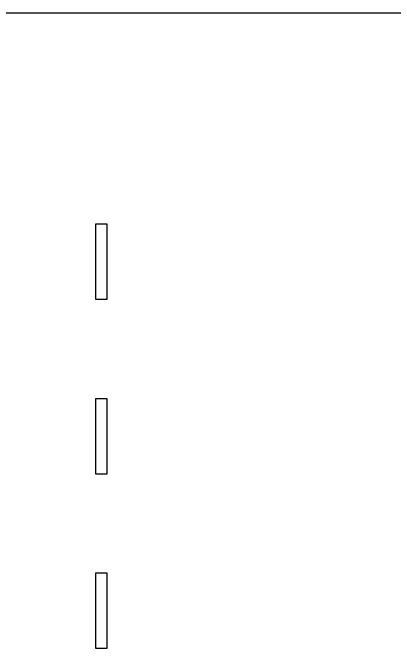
# Model space of a CAD drawing. Extents: x 14 to 1461, y -733 to -10.
# Drawn here: x 219.6 to 424.9, y -352.6 to -10.2 of the extents above; entities that cross this region are included whole.
import ezdxf

# ---------------------------------------------------------------- set-up
doc = ezdxf.new("R2010")
doc.units = 0

msp = doc.modelspace()

# ---------------------------------------------------------------- linework, layer by layer
at = {"layer": 'Cut', "color": 0}
for p, q in [((24.292856, -10.207), (566.932897, -10.207)), ((270.492363, -124.119892), (264.092376, -124.119892)), ((264.092376, -124.119892), (264.092376, -164.519811)), ((270.492363, -164.519811), (270.492363, -124.119892)), ((264.092376, -164.519811), (270.492363, -164.519811)), ((270.492363, -218.137629), (264.092376, -218.137629)), ((264.092376, -218.137629), (264.092376, -258.537548)), ((270.492363, -258.537548), (270.492363, -218.137629)), ((264.092376, -258.537548), (270.492363, -258.537548)), ((270.492363, -312.155366), (264.092376, -312.155366)), ((264.092376, -312.155366), (264.092376, -352.555286)), ((270.492363, -352.555286), (270.492363, -312.155366)), ((264.092376, -352.555286), (270.492363, -352.555286))]:
    msp.add_line(p, q, dxfattribs=at)

doc.saveas('drawing.dxf')
